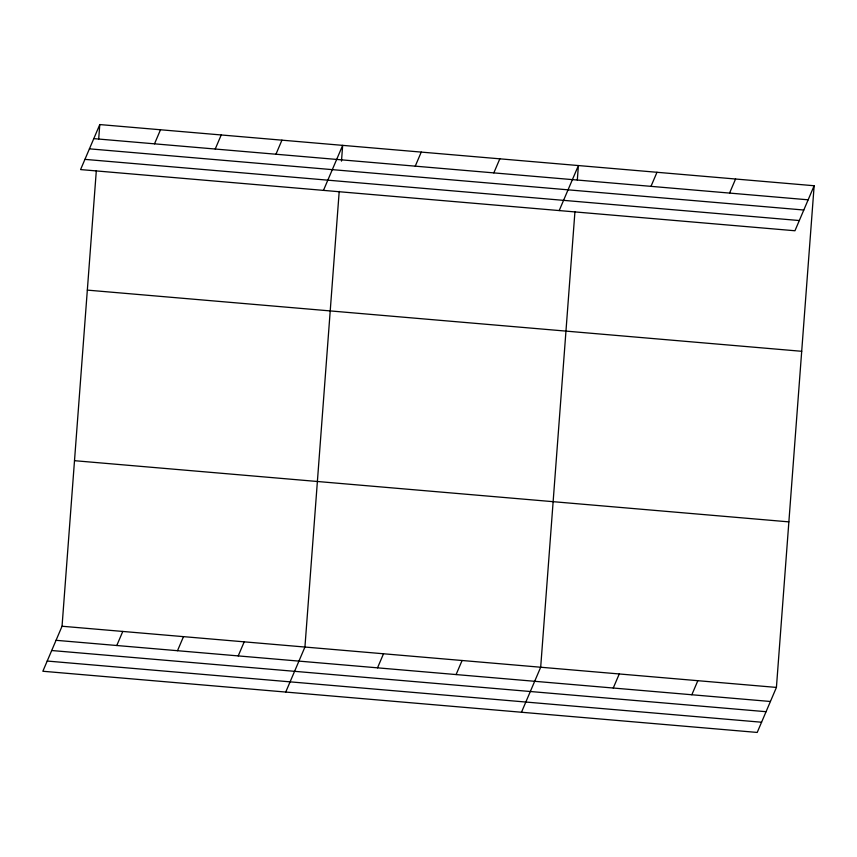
<?xml version="1.0" encoding="UTF-8"?>
<svg xmlns="http://www.w3.org/2000/svg" width="857" height="857" viewBox="0 0 857 857"><rect width="100%" height="100%" fill="white"/><g stroke="black" fill="none" stroke-linecap="round" stroke-linejoin="round"><path stroke-width="1.29" d="M814.15 185.744L794.953 230.758L80.579 169.579L99.787 124.565L814.15 185.744L776.421 687.421L757.213 732.435L42.85 671.256L62.047 626.242L96.327 170.554M98.694 139.016L99.787 124.565M339.211 191.347L304.931 647.046L285.735 692.06M341.482 161.127L342.671 145.358L323.464 190.383M574.951 211.54L540.681 667.228L521.474 712.253M577.318 180.002L578.411 165.551L559.203 210.565M154.506 143.826L160.505 129.761M215.225 149.032L221.224 134.967M275.943 154.228L281.942 140.162M116.777 645.514L122.776 631.448M177.495 650.709L183.494 636.644M415.249 166.162L421.248 152.096M238.214 655.916L244.213 641.839M493.825 172.889L499.824 158.824M377.519 667.839L383.518 653.773M650.988 186.344L656.987 172.278M456.095 674.566L462.094 660.501M729.575 193.071L735.574 179.006M613.258 688.032L619.257 673.966M691.835 694.759L697.834 680.694M93.788 138.63L808.151 199.81M89.428 148.839L803.791 210.019M84.939 159.37L799.302 220.538M87.328 290.116L801.702 351.295M74.505 460.691L788.869 521.87M62.047 626.242L776.421 687.421M56.048 640.308L770.422 701.487M51.699 650.527L766.062 711.696M47.21 661.047L761.573 722.226"/></g></svg>
